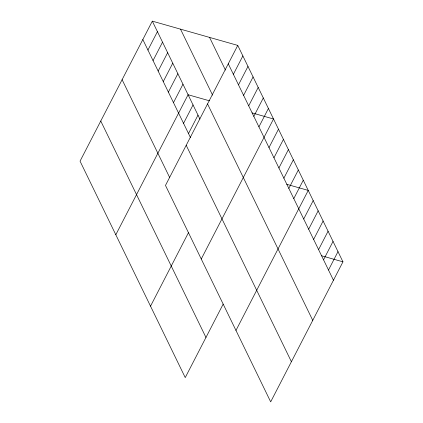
<?xml version="1.0" encoding="UTF-8"?>
<svg xmlns="http://www.w3.org/2000/svg" width="423" height="423" viewBox="0 0 423 423"><rect width="100%" height="100%" fill="white"/><g stroke="black" fill="none" stroke-linecap="round" stroke-linejoin="round"><path stroke-width="0.63" d="M237.758 45.409L165.488 185.422L270.683 401.85L342.953 261.832L237.758 45.409L152.317 21.15L80.047 161.168L185.242 377.591L223.154 304.142M147.934 50.051L157.425 31.662M153.041 60.563L162.532 42.173M158.154 71.075L167.645 52.685M163.262 81.586L172.753 63.196M168.37 92.098L177.861 73.713M173.483 102.615L182.974 84.225M115.812 234.749L188.082 94.736L209.533 100.827M183.55 123.326L193.041 104.936M188.51 133.531L198.001 115.141M233.374 74.311L242.865 55.921M238.487 84.822L247.978 66.432M243.595 95.334L253.086 76.944M248.703 105.845L258.194 87.455M150.53 306.173L188.436 232.724M253.816 116.357L263.307 97.967M258.924 126.868L268.415 108.478M201.258 259.008L273.522 118.99L252.071 112.899M268.991 147.585L278.482 129.195M273.951 157.79L283.442 139.4M278.91 167.989L288.401 149.599M283.87 178.194L293.361 159.804M288.83 188.394L298.321 170.009M293.789 198.599L303.28 180.209M235.971 330.432L308.24 190.413L286.783 184.322M303.703 219.003L313.2 200.613M308.663 229.208L318.154 210.818M313.623 239.413L323.114 221.023M318.582 249.612L328.074 231.222M323.542 259.817L333.033 241.427M328.502 270.022L337.993 251.632M321.501 255.741L342.953 261.832M228.267 63.794L333.461 280.222M209.565 37.404L225.459 70.107M180.51 29.155L212.589 95.149M207.55 103.931L312.745 320.359M152.317 21.15L199.931 119.112M142.826 39.54L190.435 137.496M186.205 145.285L291.399 361.713M122.11 79.677L169.718 177.634M100.764 121.031L205.959 337.459"/></g></svg>
